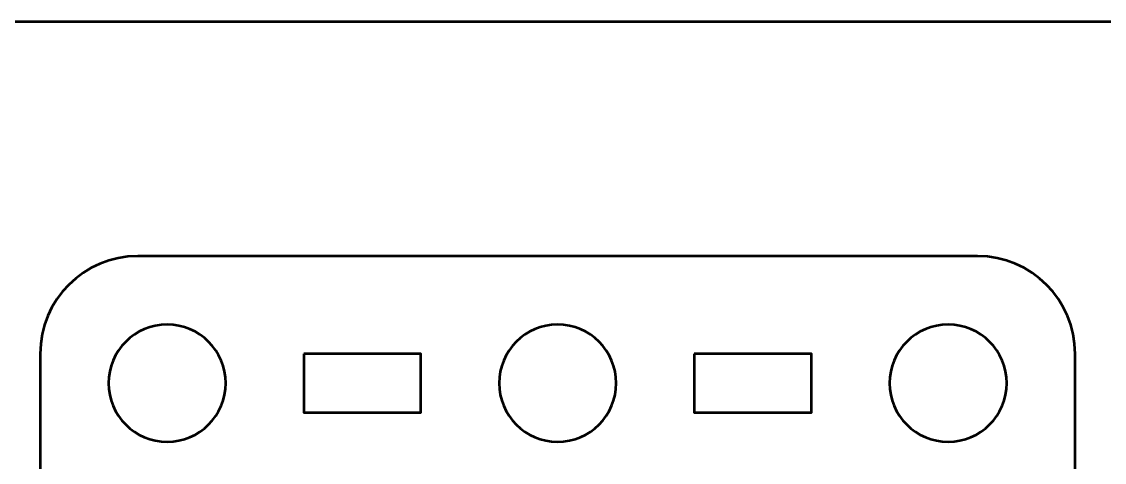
# Model space of a CAD drawing. Header units: centimetres. Extents: x -21 to 0, y -29.7 to 0.
# Drawn here: x -17.05 to -11.5, y -2.26 to 0 of the extents above; entities that cross this region are included whole.
import ezdxf

# ---------------------------------------------------------------- set-up
doc = ezdxf.new("R2010")
doc.units = ezdxf.units.CM
doc.header["$MEASUREMENT"] = 0
doc.layers.add('Layer 1', color=7, linetype='Continuous')

msp = doc.modelspace()

# ---------------------------------------------------------------- linework, layer by layer
at = {"layer": 'Layer 1', "color": 22, "lineweight": 53}
msp.add_open_spline([(-21.00003, -29.19995), (-21.00003, -29.19995), (-21.00003, -0.49992), (-21.00003, -0.49992), (-21.00003, -0.49992), (-21.00003, -0.22295), (-20.77694, 0.00004), (-20.49994, 0.00004), (-20.49994, 0.00004), (-20.49994, 0.00004), (-0.50008, 0.00004), (-0.50008, 0.00004), (-0.50008, 0.00004), (-0.22294, 0.00004), (0.00002, -0.22295), (0.00002, -0.49992), (0.00002, -0.49992), (0.00002, -0.49992), (0.00002, -29.19995), (0.00002, -29.19995), (0.00002, -29.19995), (0.00002, -29.47695), (-0.22294, -29.70004), (-0.50008, -29.70004), (-0.50008, -29.70004), (-0.50008, -29.70004), (-20.49994, -29.70004), (-20.49994, -29.70004), (-20.49994, -29.70004), (-20.77694, -29.70004), (-21.00003, -29.47695), (-21.00003, -29.19995)], degree=3, knots=[0, 0, 0, 0, 0.125, 0.125, 0.125, 0.125, 0.25, 0.25, 0.25, 0.25, 0.375, 0.375, 0.375, 0.375, 0.5, 0.5, 0.5, 0.5, 0.625, 0.625, 0.625, 0.625, 0.75, 0.75, 0.75, 0.75, 0.875, 0.875, 0.875, 0.875, 1, 1, 1, 1], dxfattribs=at)
at = {"layer": 'Layer 1', "color": 2, "lineweight": 53}
msp.add_open_spline([(-16.44994, -1.19997), (-16.44994, -1.19997), (-12.15007, -1.19997), (-12.15007, -1.19997), (-12.15007, -1.19997), (-11.87293, -1.19997), (-11.64997, -1.42306), (-11.64997, -1.70006), (-11.64997, -1.70006), (-11.64997, -1.70006), (-11.64997, -5.99993), (-11.64997, -5.99993), (-11.64997, -5.99993), (-11.64997, -6.27707), (-11.87293, -6.50003), (-12.15007, -6.50003), (-12.15007, -6.50003), (-12.15007, -6.50003), (-16.44994, -6.50003), (-16.44994, -6.50003), (-16.44994, -6.50003), (-16.72694, -6.50003), (-16.95003, -6.27707), (-16.95003, -5.99993), (-16.95003, -5.99993), (-16.95003, -5.99993), (-16.95003, -1.70006), (-16.95003, -1.70006), (-16.95003, -1.70006), (-16.95003, -1.42306), (-16.72694, -1.19997), (-16.44994, -1.19997)], degree=3, knots=[0, 0, 0, 0, 0.125, 0.125, 0.125, 0.125, 0.25, 0.25, 0.25, 0.25, 0.375, 0.375, 0.375, 0.375, 0.5, 0.5, 0.5, 0.5, 0.625, 0.625, 0.625, 0.625, 0.75, 0.75, 0.75, 0.75, 0.875, 0.875, 0.875, 0.875, 1, 1, 1, 1], dxfattribs=at)
at = {"layer": 'Layer 1', "lineweight": 53}
for points in [[(-16, -1.85), (-16, -2.01577), (-16.13423, -2.15), (-16.30001, -2.15), (-16.30001, -2.15), (-16.46567, -2.15), (-16.60001, -2.01577), (-16.60001, -1.85), (-16.60001, -1.85), (-16.60001, -1.68433), (-16.46567, -1.54999), (-16.30001, -1.54999), (-16.30001, -1.54999), (-16.13423, -1.54999), (-16, -1.68433), (-16, -1.85)], [(-13.99993, -1.85), (-13.99993, -2.01577), (-14.1343, -2.15), (-14.29993, -2.15), (-14.29993, -2.15), (-14.4657, -2.15), (-14.59993, -2.01577), (-14.59993, -1.85), (-14.59993, -1.85), (-14.59993, -1.68433), (-14.4657, -1.54999), (-14.29993, -1.54999), (-14.29993, -1.54999), (-14.1343, -1.54999), (-13.99993, -1.68433), (-13.99993, -1.85)], [(-12, -1.85), (-12, -2.01577), (-12.13433, -2.15), (-12.3, -2.15), (-12.3, -2.15), (-12.46563, -2.15), (-12.6, -2.01577), (-12.6, -1.85), (-12.6, -1.85), (-12.6, -1.68433), (-12.46563, -1.54999), (-12.3, -1.54999), (-12.3, -1.54999), (-12.13433, -1.54999), (-12, -1.68433), (-12, -1.85)], [(-15.59999, -1.70006), (-15.59999, -1.70006), (-14.99998, -1.70006), (-14.99998, -1.70006), (-14.99998, -1.70006), (-14.99998, -1.70006), (-14.99998, -2.00007), (-14.99998, -2.00007), (-14.99998, -2.00007), (-14.99998, -2.00007), (-15.59999, -2.00007), (-15.59999, -2.00007), (-15.59999, -2.00007), (-15.59999, -2.00007), (-15.59999, -1.70006), (-15.59999, -1.70006)], [(-13.60002, -1.70006), (-13.60002, -1.70006), (-13.00002, -1.70006), (-13.00002, -1.70006), (-13.00002, -1.70006), (-13.00002, -1.70006), (-13.00002, -2.00007), (-13.00002, -2.00007), (-13.00002, -2.00007), (-13.00002, -2.00007), (-13.60002, -2.00007), (-13.60002, -2.00007), (-13.60002, -2.00007), (-13.60002, -2.00007), (-13.60002, -1.70006), (-13.60002, -1.70006)]]:
    msp.add_open_spline(points, degree=3, knots=[0, 0, 0, 0, 0.25, 0.25, 0.25, 0.25, 0.5, 0.5, 0.5, 0.5, 0.75, 0.75, 0.75, 0.75, 1, 1, 1, 1], dxfattribs=at)

doc.saveas('drawing.dxf')
